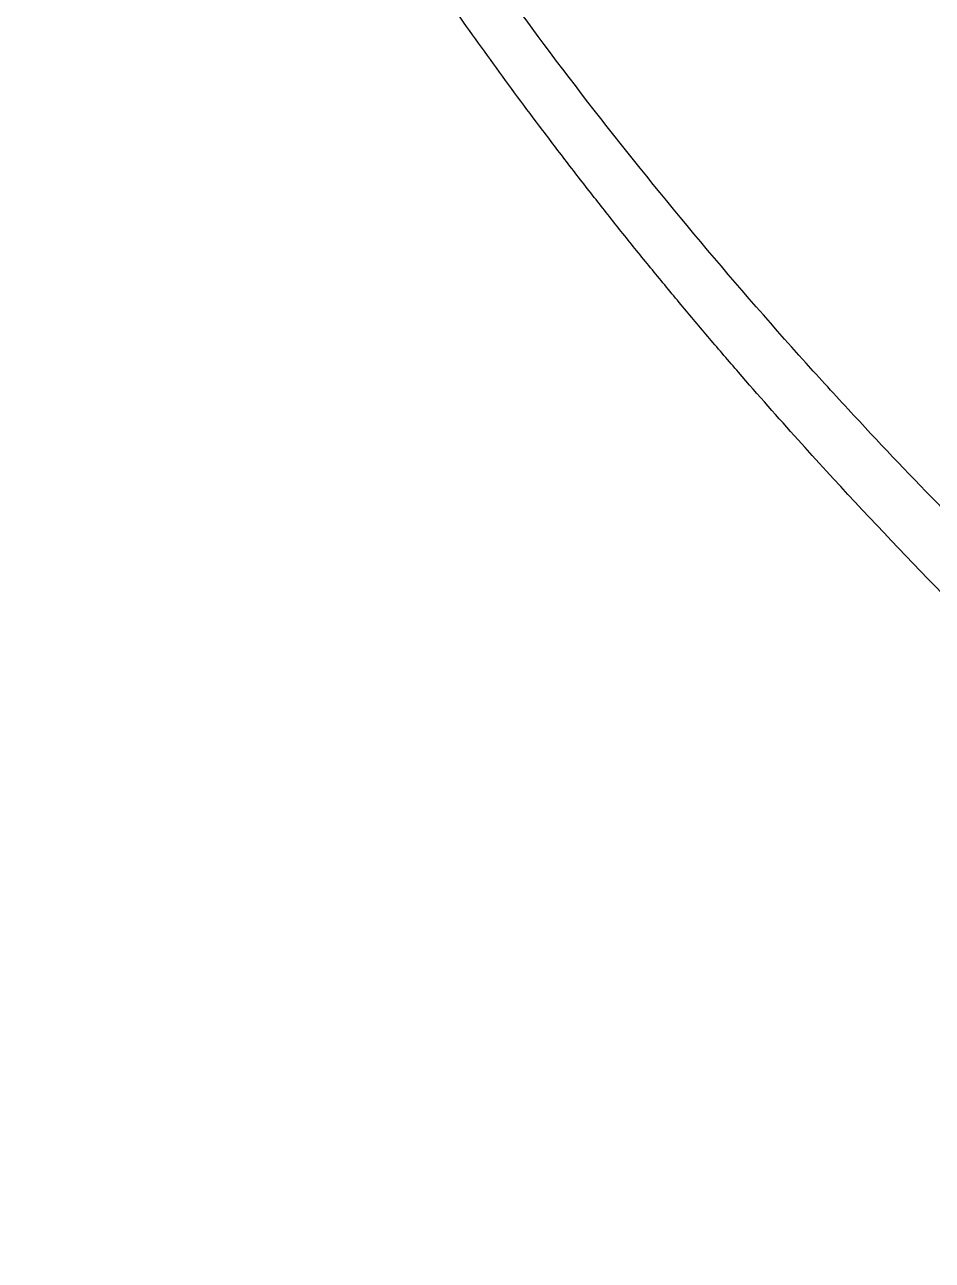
# Model space of a CAD drawing. Header units: millimetres. Extents: x 0 to 4378, y 0 to 2376.
# Drawn here: x 2534.21 to 2554.29, y 1099.23 to 1126.56 of the extents above; entities that cross this region are included whole.
import ezdxf

# ---------------------------------------------------------------- set-up
doc = ezdxf.new("R2010")
doc.units = ezdxf.units.MM
doc.header["$LTSCALE"] = 0.2
doc.layers.add('01_Object Line', color=4, linetype='Continuous')

# ---------------------------------------------------------------- blocks, each defined once
blk = doc.blocks.new('A$C990c551b_1')
for points, knots in [([(-136.433, 67.464), (-136.473, 67.488), (-136.505, 67.506), (-136.576, 67.547), (-136.611, 67.568), (-136.719, 67.631), (-136.791, 67.673), (-137.009, 67.802), (-137.156, 67.889), (-137.614, 68.166), (-137.928, 68.361), (-139.022, 69.056), (-139.822, 69.591), (-142.37, 71.373), (-144.155, 72.735), (-146.326, 74.52), (-146.728, 74.856), (-148.107, 76.028), (-149.081, 76.888), (-150.646, 78.323), (-151.243, 78.883), (-152.604, 80.19), (-153.365, 80.944), (-154.777, 82.383), (-155.43, 83.067), (-156.418, 84.129), (-156.76, 84.501), (-158.801, 86.76), (-160.424, 88.692), (-162.693, 91.611), (-163.418, 92.581), (-164.808, 94.521), (-165.474, 95.491), (-166.725, 97.405), (-167.312, 98.347), (-168.42, 100.22), (-168.939, 101.149), (-171.365, 105.761), (-172.663, 109.179), (-173.392, 112.861), (-173.491, 113.527), (-173.641, 115.123), (-173.643, 116.017), (-173.515, 117.251), (-173.449, 117.644), (-173.275, 118.393), (-173.165, 118.749), (-173.034, 119.085)], [0.000001, 0.000001, 0.000001, 0.000001, 0.017289, 0.017289, 0.034993, 0.034993, 0.070506, 0.070506, 0.142461, 0.142461, 0.294734, 0.294734, 0.67969, 0.67969, 1.52071, 1.52071, 1.712137, 1.712137, 2.17847, 2.17847, 2.468632, 2.468632, 2.845677, 2.845677, 3.177241, 3.177241, 3.354712, 3.354712, 4.246918, 4.246918, 4.688059, 4.688059, 5.129475, 5.129475, 5.562211, 5.562211, 5.997516, 5.997516, 7.753462, 7.753462, 8.159608, 8.159608, 8.770872, 8.770872, 9.07783, 9.07783, 9.385555, 9.385555, 9.385555, 9.385555]), ([(-135.914, 65.213), (-136.083, 65.311), (-136.534, 65.57), (-137.598, 66.227), (-138.025, 66.499), (-138.74, 66.966), (-139.027, 67.156), (-140.457, 68.121), (-141.619, 68.953), (-143.558, 70.414), (-144.336, 71.02), (-146.147, 72.478), (-147.179, 73.344), (-149.574, 75.438), (-150.929, 76.688), (-154.037, 79.704), (-155.772, 81.506), (-157.881, 83.852), (-158.319, 84.349), (-158.968, 85.099), (-159.182, 85.348), (-159.605, 85.846), (-159.815, 86.095), (-160.131, 86.475), (-160.237, 86.603), (-160.555, 86.988), (-160.762, 87.24), (-161.171, 87.744), (-161.371, 87.994), (-161.669, 88.369), (-161.767, 88.494), (-161.969, 88.751), (-162.073, 88.883), (-162.277, 89.146), (-162.379, 89.277), (-162.684, 89.673), (-162.888, 89.941), (-163.27, 90.446), (-163.455, 90.693), (-163.818, 91.184), (-163.996, 91.426), (-164.529, 92.161), (-164.878, 92.653), (-165.581, 93.663), (-165.937, 94.187), (-166.583, 95.159), (-166.874, 95.606), (-167.251, 96.199), (-167.329, 96.323), (-167.721, 96.947), (-168.022, 97.44), (-168.463, 98.179), (-168.608, 98.425), (-168.89, 98.912), (-169.029, 99.155), (-169.302, 99.639), (-169.434, 99.877), (-169.632, 100.237), (-169.698, 100.359), (-169.826, 100.596), (-169.888, 100.71), (-170.014, 100.948), (-170.077, 101.068), (-170.254, 101.406), (-170.372, 101.635), (-171.369, 103.598), (-172.117, 105.283), (-172.776, 107.039), (-172.83, 107.188), (-172.937, 107.483), (-172.988, 107.627), (-173.086, 107.908), (-173.133, 108.047), (-173.224, 108.318), (-173.267, 108.451), (-173.351, 108.712), (-173.391, 108.841), (-173.505, 109.21), (-173.577, 109.454), (-173.774, 110.15), (-173.889, 110.602), (-174.03, 111.214), (-174.071, 111.401), (-174.128, 111.676), (-174.145, 111.763), (-174.195, 112.018), (-174.226, 112.185), (-174.281, 112.506), (-174.306, 112.659), (-174.371, 113.097), (-174.408, 113.377), (-174.489, 114.136), (-174.52, 114.604), (-174.539, 115.394), (-174.535, 115.724), (-174.497, 116.525), (-174.448, 116.985), (-174.335, 117.64), (-174.291, 117.853), (-174.215, 118.164), (-174.188, 118.267), (-174.145, 118.418), (-174.13, 118.468), (-174.107, 118.542), (-174.1, 118.567), (-174.088, 118.604), (-174.084, 118.616), (-174.076, 118.641), (-174.072, 118.653), (-174.068, 118.665)], [0.000492, 0.000492, 0.000492, 0.000492, 0.070477, 0.070477, 0.116784, 0.116784, 0.147598, 0.147598, 0.270163, 0.270163, 0.35129, 0.35129, 0.459378, 0.459378, 0.603543, 0.603543, 0.795477, 0.795477, 0.846759, 0.846759, 0.872247, 0.872247, 0.897546, 0.897546, 0.910816, 0.910816, 0.936058, 0.936058, 0.961053, 0.961053, 0.973407, 0.973407, 0.986612, 0.986612, 0.999925, 0.999925, 1.026343, 1.026343, 1.051465, 1.051465, 1.076258, 1.076258, 1.125243, 1.125243, 1.177878, 1.177878, 1.224985, 1.224985, 1.237745, 1.237745, 1.287061, 1.287061, 1.311764, 1.311764, 1.336615, 1.336615, 1.361333, 1.361333, 1.372959, 1.372959, 1.384222, 1.384222, 1.395507, 1.395507, 1.41867, 1.41867, 1.596072, 1.596072, 1.612752, 1.612752, 1.628768, 1.628768, 1.644172, 1.644172, 1.659003, 1.659003, 1.673475, 1.673475, 1.702106, 1.702106, 1.756638, 1.756638, 1.781274, 1.781274, 1.792708, 1.792708, 1.814679, 1.814679, 1.835454, 1.835454, 1.874477, 1.874477, 1.942807, 1.942807, 1.994085, 1.994085, 2.070998, 2.070998, 2.109452, 2.109452, 2.128666, 2.128666, 2.138273, 2.138273, 2.143077, 2.143077, 2.145479, 2.145479, 2.147874, 2.147874, 2.147874, 2.147874])]:
    blk.add_open_spline(points, degree=3, knots=knots)

msp = doc.modelspace()

# ---------------------------------------------------------------- block references
at = {"layer": '01_Object Line'}
msp.add_blockref('A$C990c551b_1', (2708.753, 1034.021), dxfattribs=at)

doc.saveas('drawing.dxf')
